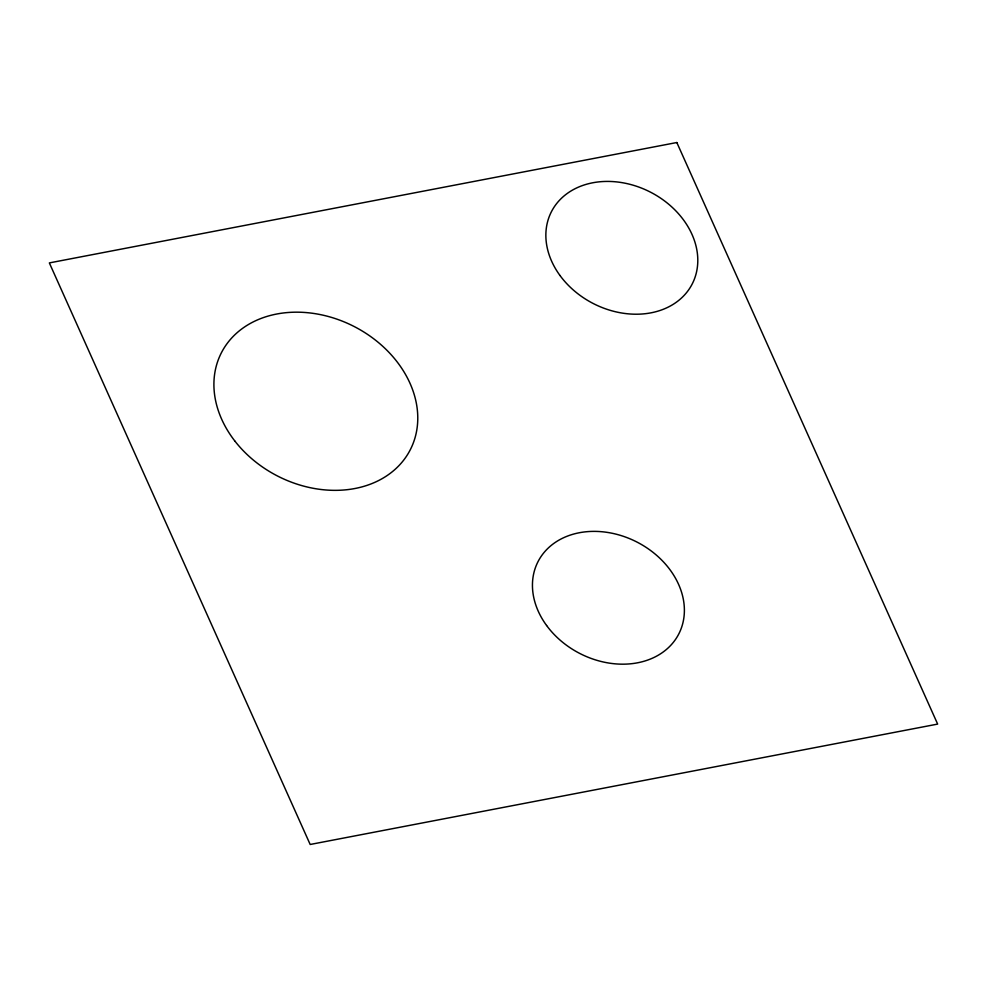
<?xml version="1.0" encoding="UTF-8"?>
<svg xmlns="http://www.w3.org/2000/svg" width="987" height="987" viewBox="0 0 987 987"><rect width="100%" height="100%" fill="white"/><g stroke="black" fill="none" stroke-linecap="round" stroke-linejoin="round"><path stroke-width="1.48" d="M676.823 142.523L49.35 262.912L310.177 844.477L937.65 724.088L676.823 142.523M559.974 275.484A79.133 62.613 27.2 0 0 690.962 286.255A79.133 62.613 27.2 0 0 614.543 181.707A79.133 62.613 27.2 0 0 559.974 275.484M546.601 625.499A79.133 62.613 27.2 0 0 677.576 636.171A79.133 62.613 27.2 0 0 601.058 531.66A79.133 62.613 27.2 0 0 546.601 625.499M235.054 441.288A106.164 83.994 27.2 0 0 410.061 450.183A106.164 83.994 27.2 0 0 302.404 312.324A106.164 83.994 27.2 0 0 235.054 441.288"/></g></svg>
